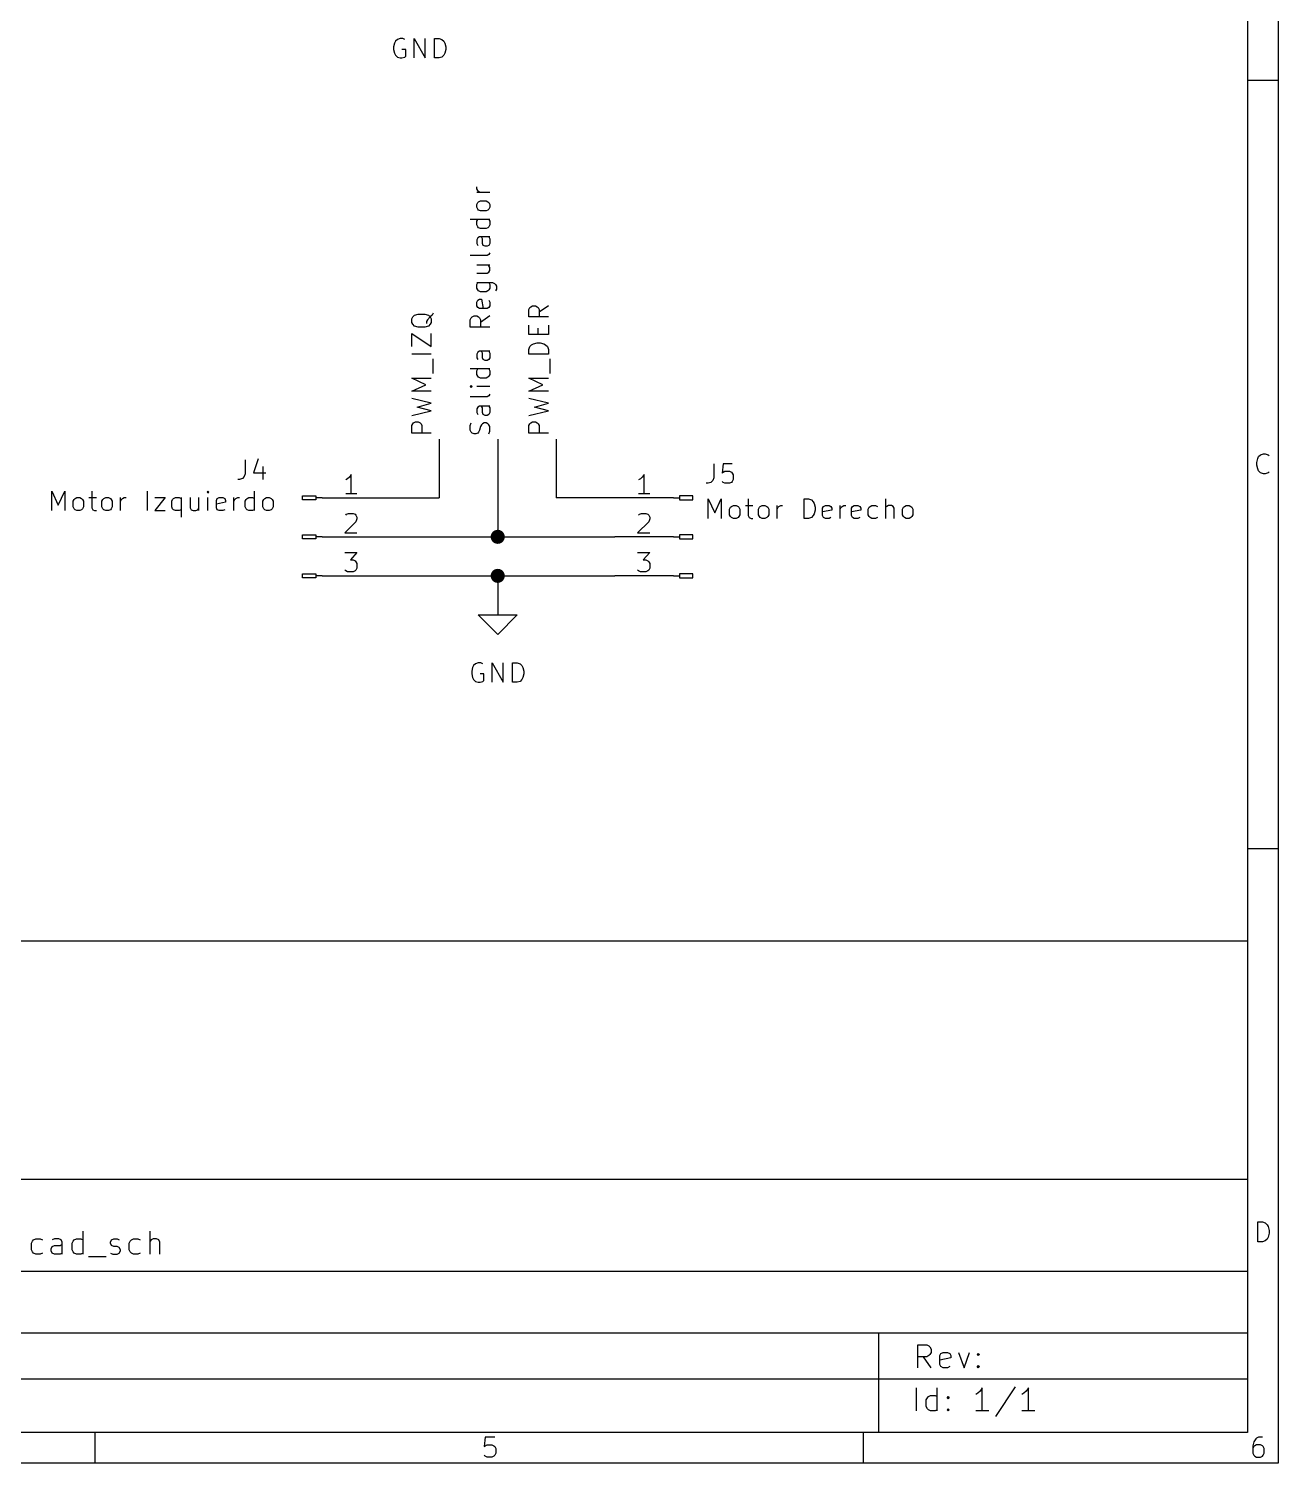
# Model space of a CAD drawing. Extents: x 0.4 to 11.3, y -7.9 to -0.4.
# Drawn here: x 8.099 to 11.299, y -7.874 to -4.198 of the extents above; entities that cross this region are included whole.
import ezdxf

# ---------------------------------------------------------------- set-up
doc = ezdxf.new("R2010")
doc.units = 0
doc.header["$MEASUREMENT"] = 0
for name, color, linetype in [('CYAN2', 4, 'CONTINUOUS'), ('GRAY1', 251, 'CONTINUOUS'), ('GREEN3', 91, 'CONTINUOUS'), ('RED2', 1, 'CONTINUOUS'), ('RED3', 11, 'CONTINUOUS')]:
    doc.layers.add(name, color=color, linetype=linetype)

msp = doc.modelspace()

# ---------------------------------------------------------------- linework, layer by layer
at = {"layer": 'CYAN2', "linetype": 'CONTINUOUS'}
for p, q in [((9.0429, -4.2252), (9.0381, -4.2299)), ((9.05, -4.2228), (9.0429, -4.2252)), ((9.0571, -4.2228), (9.05, -4.2228)), ((9.0619, -4.2252), (9.0571, -4.2228)), ((9.0857, -4.2728), (9.0857, -4.2228)), ((9.0857, -4.2228), (9.1143, -4.2728)), ((9.1143, -4.2728), (9.1143, -4.2228)), ((9.1381, -4.2728), (9.1381, -4.2228)), ((9.1381, -4.2228), (9.15, -4.2228)), ((9.15, -4.2228), (9.1571, -4.2252)), ((9.1571, -4.2252), (9.1619, -4.2299)), ((9.0357, -4.2347), (9.0333, -4.2442)), ((9.0333, -4.2442), (9.0333, -4.2514)), ((9.0333, -4.2514), (9.0357, -4.2609)), ((9.0381, -4.2299), (9.0357, -4.2347)), ((9.0357, -4.2609), (9.0381, -4.2657)), ((9.0643, -4.2514), (9.0548, -4.2514)), ((9.0643, -4.268), (9.0643, -4.2514)), ((9.1619, -4.2299), (9.1643, -4.2347)), ((9.1643, -4.2609), (9.1619, -4.2657)), ((9.1643, -4.2347), (9.1667, -4.2442)), ((9.1667, -4.2514), (9.1643, -4.2609)), ((9.1667, -4.2442), (9.1667, -4.2514)), ((9.0381, -4.2657), (9.0429, -4.2704)), ((9.0429, -4.2704), (9.05, -4.2728)), ((9.05, -4.2728), (9.0548, -4.2728)), ((9.0548, -4.2728), (9.0619, -4.2704)), ((9.0619, -4.2704), (9.0643, -4.268)), ((9.15, -4.2728), (9.1381, -4.2728)), ((9.1571, -4.2704), (9.15, -4.2728)), ((9.1619, -4.2657), (9.1571, -4.2704)), ((8.6533, -5.3028), (8.6533, -5.3385)), ((8.6867, -5.3004), (8.6748, -5.3361)), ((8.6986, -5.3195), (8.6986, -5.3528)), ((9.8533, -5.3128), (9.8533, -5.3485)), ((9.8771, -5.3128), (9.8748, -5.3366)), ((9.9009, -5.3128), (9.8771, -5.3128)), ((8.639, -5.3528), (8.6343, -5.3528)), ((8.6462, -5.3504), (8.639, -5.3528)), ((8.651, -5.3457), (8.6462, -5.3504)), ((8.6533, -5.3385), (8.651, -5.3457)), ((8.6748, -5.3361), (8.7057, -5.3361)), ((9.839, -5.3628), (9.8343, -5.3628)), ((9.8462, -5.3604), (9.839, -5.3628)), ((9.8509, -5.3557), (9.8462, -5.3604)), ((9.8533, -5.3485), (9.8509, -5.3557)), ((9.8748, -5.3366), (9.8771, -5.3342)), ((9.8771, -5.3604), (9.8748, -5.358)), ((9.8771, -5.3342), (9.8819, -5.3319)), ((9.8819, -5.3628), (9.8771, -5.3604)), ((9.8819, -5.3319), (9.8938, -5.3319)), ((9.8938, -5.3628), (9.8819, -5.3628)), ((9.8938, -5.3319), (9.8986, -5.3342)), ((9.8986, -5.3604), (9.8938, -5.3628)), ((9.8986, -5.3342), (9.9009, -5.3366)), ((9.9009, -5.358), (9.8986, -5.3604)), ((9.9009, -5.3366), (9.9033, -5.3414)), ((9.9033, -5.3533), (9.9009, -5.358)), ((9.9033, -5.3414), (9.9033, -5.3533)), ((8.1579, -5.4328), (8.1579, -5.3828)), ((8.1579, -5.3828), (8.1745, -5.4185)), ((8.1745, -5.4185), (8.1912, -5.3828)), ((8.1912, -5.3828), (8.1912, -5.4328)), ((8.2126, -5.409), (8.215, -5.4042)), ((8.215, -5.4042), (8.2174, -5.4019)), ((8.2174, -5.4019), (8.2221, -5.3995)), ((8.2221, -5.3995), (8.2293, -5.3995)), ((8.2293, -5.3995), (8.234, -5.4019)), ((8.234, -5.4019), (8.2364, -5.4042)), ((8.2364, -5.4042), (8.2388, -5.409)), ((8.2531, -5.3995), (8.2721, -5.3995)), ((8.2602, -5.3828), (8.2602, -5.4257)), ((8.2864, -5.409), (8.2888, -5.4042)), ((8.2888, -5.4042), (8.2912, -5.4019)), ((8.2912, -5.4019), (8.296, -5.3995)), ((8.296, -5.3995), (8.3031, -5.3995)), ((8.3031, -5.3995), (8.3079, -5.4019)), ((8.3079, -5.4019), (8.3102, -5.4042)), ((8.3102, -5.4042), (8.3126, -5.409)), ((8.334, -5.4328), (8.334, -5.3995)), ((8.334, -5.409), (8.3364, -5.4042)), ((8.3364, -5.4042), (8.3388, -5.4019)), ((8.3388, -5.4019), (8.3436, -5.3995)), ((8.3436, -5.3995), (8.3483, -5.3995)), ((8.4031, -5.4328), (8.4031, -5.3828)), ((8.4221, -5.3995), (8.4483, -5.3995)), ((8.4483, -5.3995), (8.4221, -5.4328)), ((8.465, -5.409), (8.4674, -5.4042)), ((8.4674, -5.4042), (8.4698, -5.4019)), ((8.4698, -5.4019), (8.4745, -5.3995)), ((8.4745, -5.3995), (8.484, -5.3995)), ((8.484, -5.3995), (8.4888, -5.4019)), ((8.4888, -5.3995), (8.4888, -5.4495)), ((8.5126, -5.3995), (8.5126, -5.4257)), ((8.534, -5.3995), (8.534, -5.4328)), ((8.5579, -5.3828), (8.5555, -5.3852)), ((8.5555, -5.3852), (8.5579, -5.3876)), ((8.5602, -5.3852), (8.5579, -5.3828)), ((8.5579, -5.3828), (8.5579, -5.3876)), ((8.5579, -5.3876), (8.5602, -5.3852)), ((8.5579, -5.4328), (8.5579, -5.3995)), ((8.5793, -5.4066), (8.5817, -5.4019)), ((8.5817, -5.4019), (8.5864, -5.3995)), ((8.5864, -5.3995), (8.5959, -5.3995)), ((8.5959, -5.3995), (8.6007, -5.4019)), ((8.6007, -5.4019), (8.6031, -5.4066)), ((8.6245, -5.4328), (8.6245, -5.3995)), ((8.6245, -5.409), (8.6269, -5.4042)), ((8.6269, -5.4042), (8.6293, -5.4019)), ((8.6293, -5.4019), (8.634, -5.3995)), ((8.634, -5.3995), (8.6388, -5.3995)), ((8.6531, -5.409), (8.6555, -5.4042)), ((8.6555, -5.4042), (8.6579, -5.4019)), ((8.6579, -5.4019), (8.6626, -5.3995)), ((8.6626, -5.3995), (8.6721, -5.3995)), ((8.6721, -5.3995), (8.6769, -5.4019)), ((8.6769, -5.4328), (8.6769, -5.3828)), ((8.6983, -5.409), (8.7007, -5.4042)), ((8.7007, -5.4042), (8.7031, -5.4019)), ((8.7031, -5.4019), (8.7079, -5.3995)), ((8.7079, -5.3995), (8.715, -5.3995)), ((8.715, -5.3995), (8.7198, -5.4019)), ((8.7198, -5.4019), (8.7221, -5.4042)), ((8.7221, -5.4042), (8.7245, -5.409)), ((9.8393, -5.4528), (9.8393, -5.4028)), ((9.8393, -5.4028), (9.856, -5.4385)), ((9.856, -5.4385), (9.8726, -5.4028)), ((9.8726, -5.4028), (9.8726, -5.4528)), ((9.9417, -5.4028), (9.9417, -5.4457)), ((10.0845, -5.4528), (10.0845, -5.4028)), ((10.0845, -5.4028), (10.0964, -5.4028)), ((10.0964, -5.4028), (10.1036, -5.4052)), ((10.294, -5.4528), (10.294, -5.4028)), ((8.2126, -5.4233), (8.2126, -5.409)), ((8.215, -5.428), (8.2126, -5.4233)), ((8.2174, -5.4304), (8.215, -5.428)), ((8.2221, -5.4328), (8.2174, -5.4304)), ((8.2293, -5.4328), (8.2221, -5.4328)), ((8.234, -5.4304), (8.2293, -5.4328)), ((8.2364, -5.428), (8.234, -5.4304)), ((8.2388, -5.4233), (8.2364, -5.428)), ((8.2388, -5.409), (8.2388, -5.4233)), ((8.2602, -5.4257), (8.2626, -5.4304)), ((8.2626, -5.4304), (8.2674, -5.4328)), ((8.2674, -5.4328), (8.2721, -5.4328)), ((8.2864, -5.4233), (8.2864, -5.409)), ((8.2888, -5.428), (8.2864, -5.4233)), ((8.2912, -5.4304), (8.2888, -5.428)), ((8.296, -5.4328), (8.2912, -5.4304)), ((8.3031, -5.4328), (8.296, -5.4328)), ((8.3079, -5.4304), (8.3031, -5.4328)), ((8.3102, -5.428), (8.3079, -5.4304)), ((8.3126, -5.4233), (8.3102, -5.428)), ((8.3126, -5.409), (8.3126, -5.4233)), ((8.4221, -5.4328), (8.4483, -5.4328)), ((8.465, -5.4233), (8.465, -5.409)), ((8.4674, -5.428), (8.465, -5.4233)), ((8.4698, -5.4304), (8.4674, -5.428)), ((8.4745, -5.4328), (8.4698, -5.4304)), ((8.484, -5.4328), (8.4745, -5.4328)), ((8.4888, -5.4304), (8.484, -5.4328)), ((8.5126, -5.4257), (8.515, -5.4304)), ((8.515, -5.4304), (8.5198, -5.4328)), ((8.5198, -5.4328), (8.5269, -5.4328)), ((8.5269, -5.4328), (8.5317, -5.4304)), ((8.5317, -5.4304), (8.534, -5.428)), ((8.5793, -5.4257), (8.5793, -5.4066)), ((8.6031, -5.4114), (8.5793, -5.4161)), ((8.5817, -5.4304), (8.5793, -5.4257)), ((8.5864, -5.4328), (8.5817, -5.4304)), ((8.5959, -5.4328), (8.5864, -5.4328)), ((8.6007, -5.4304), (8.5959, -5.4328)), ((8.6031, -5.4066), (8.6031, -5.4114)), ((8.6531, -5.4233), (8.6531, -5.409)), ((8.6555, -5.428), (8.6531, -5.4233)), ((8.6579, -5.4304), (8.6555, -5.428)), ((8.6626, -5.4328), (8.6579, -5.4304)), ((8.6721, -5.4328), (8.6626, -5.4328)), ((8.6769, -5.4304), (8.6721, -5.4328)), ((8.6983, -5.4233), (8.6983, -5.409)), ((8.7007, -5.428), (8.6983, -5.4233)), ((8.7031, -5.4304), (8.7007, -5.428)), ((8.7079, -5.4328), (8.7031, -5.4304)), ((8.715, -5.4328), (8.7079, -5.4328)), ((8.7198, -5.4304), (8.715, -5.4328)), ((8.7221, -5.428), (8.7198, -5.4304)), ((8.7245, -5.4233), (8.7221, -5.428)), ((8.7245, -5.409), (8.7245, -5.4233)), ((9.894, -5.429), (9.8964, -5.4242)), ((9.894, -5.4433), (9.894, -5.429)), ((9.8964, -5.4242), (9.8988, -5.4219)), ((9.8988, -5.4219), (9.9036, -5.4195)), ((9.9036, -5.4195), (9.9107, -5.4195)), ((9.9107, -5.4195), (9.9155, -5.4219)), ((9.9155, -5.4219), (9.9179, -5.4242)), ((9.9179, -5.4242), (9.9202, -5.429)), ((9.9202, -5.429), (9.9202, -5.4433)), ((9.9345, -5.4195), (9.9536, -5.4195)), ((9.9679, -5.429), (9.9702, -5.4242)), ((9.9679, -5.4433), (9.9679, -5.429)), ((9.9702, -5.4242), (9.9726, -5.4219)), ((9.9726, -5.4219), (9.9774, -5.4195)), ((9.9774, -5.4195), (9.9845, -5.4195)), ((9.9845, -5.4195), (9.9893, -5.4219)), ((9.9893, -5.4219), (9.9917, -5.4242)), ((9.9917, -5.4242), (9.994, -5.429)), ((9.994, -5.429), (9.994, -5.4433)), ((10.0155, -5.4528), (10.0155, -5.4195)), ((10.0155, -5.429), (10.0179, -5.4242)), ((10.0179, -5.4242), (10.0202, -5.4219)), ((10.0202, -5.4219), (10.025, -5.4195)), ((10.025, -5.4195), (10.0298, -5.4195)), ((10.1036, -5.4052), (10.1083, -5.4099)), ((10.1083, -5.4099), (10.1107, -5.4147)), ((10.1107, -5.4409), (10.1083, -5.4457)), ((10.1107, -5.4147), (10.1131, -5.4242)), ((10.1131, -5.4314), (10.1107, -5.4409)), ((10.1131, -5.4242), (10.1131, -5.4314)), ((10.1321, -5.4266), (10.1345, -5.4219)), ((10.1321, -5.4457), (10.1321, -5.4266)), ((10.1559, -5.4314), (10.1321, -5.4361)), ((10.1345, -5.4219), (10.1393, -5.4195)), ((10.1393, -5.4195), (10.1488, -5.4195)), ((10.1488, -5.4195), (10.1536, -5.4219)), ((10.1536, -5.4219), (10.1559, -5.4266)), ((10.1559, -5.4266), (10.1559, -5.4314)), ((10.1774, -5.4528), (10.1774, -5.4195)), ((10.1774, -5.429), (10.1798, -5.4242)), ((10.1798, -5.4242), (10.1821, -5.4219)), ((10.1821, -5.4219), (10.1869, -5.4195)), ((10.1869, -5.4195), (10.1917, -5.4195)), ((10.2059, -5.4266), (10.2083, -5.4219)), ((10.2059, -5.4457), (10.2059, -5.4266)), ((10.2298, -5.4314), (10.2059, -5.4361)), ((10.2083, -5.4219), (10.2131, -5.4195)), ((10.2131, -5.4195), (10.2226, -5.4195)), ((10.2226, -5.4195), (10.2274, -5.4219)), ((10.2274, -5.4219), (10.2298, -5.4266)), ((10.2298, -5.4266), (10.2298, -5.4314)), ((10.2488, -5.429), (10.2512, -5.4242)), ((10.2488, -5.4433), (10.2488, -5.429)), ((10.2512, -5.4242), (10.2536, -5.4219)), ((10.2536, -5.4219), (10.2583, -5.4195)), ((10.2583, -5.4195), (10.2679, -5.4195)), ((10.2679, -5.4195), (10.2726, -5.4219)), ((10.2964, -5.4219), (10.294, -5.4242)), ((10.3012, -5.4195), (10.2964, -5.4219)), ((10.3083, -5.4195), (10.3012, -5.4195)), ((10.3131, -5.4219), (10.3083, -5.4195)), ((10.3155, -5.4266), (10.3131, -5.4219)), ((10.3155, -5.4528), (10.3155, -5.4266)), ((10.3369, -5.429), (10.3393, -5.4242)), ((10.3369, -5.4433), (10.3369, -5.429)), ((10.3393, -5.4242), (10.3417, -5.4219)), ((10.3417, -5.4219), (10.3464, -5.4195)), ((10.3464, -5.4195), (10.3536, -5.4195)), ((10.3536, -5.4195), (10.3583, -5.4219)), ((10.3583, -5.4219), (10.3607, -5.4242)), ((10.3607, -5.4242), (10.3631, -5.429)), ((10.3631, -5.429), (10.3631, -5.4433)), ((9.8964, -5.448), (9.894, -5.4433)), ((9.8988, -5.4504), (9.8964, -5.448)), ((9.9036, -5.4528), (9.8988, -5.4504)), ((9.9107, -5.4528), (9.9036, -5.4528)), ((9.9155, -5.4504), (9.9107, -5.4528)), ((9.9179, -5.448), (9.9155, -5.4504)), ((9.9202, -5.4433), (9.9179, -5.448)), ((9.9417, -5.4457), (9.944, -5.4504)), ((9.944, -5.4504), (9.9488, -5.4528)), ((9.9488, -5.4528), (9.9536, -5.4528)), ((9.9702, -5.448), (9.9679, -5.4433)), ((9.9726, -5.4504), (9.9702, -5.448)), ((9.9774, -5.4528), (9.9726, -5.4504)), ((9.9845, -5.4528), (9.9774, -5.4528)), ((9.9893, -5.4504), (9.9845, -5.4528)), ((9.9917, -5.448), (9.9893, -5.4504)), ((9.994, -5.4433), (9.9917, -5.448)), ((10.0964, -5.4528), (10.0845, -5.4528)), ((10.1036, -5.4504), (10.0964, -5.4528)), ((10.1083, -5.4457), (10.1036, -5.4504)), ((10.1345, -5.4504), (10.1321, -5.4457)), ((10.1393, -5.4528), (10.1345, -5.4504)), ((10.1488, -5.4528), (10.1393, -5.4528)), ((10.1536, -5.4504), (10.1488, -5.4528)), ((10.2083, -5.4504), (10.2059, -5.4457)), ((10.2131, -5.4528), (10.2083, -5.4504)), ((10.2226, -5.4528), (10.2131, -5.4528)), ((10.2274, -5.4504), (10.2226, -5.4528)), ((10.2512, -5.448), (10.2488, -5.4433)), ((10.2536, -5.4504), (10.2512, -5.448)), ((10.2583, -5.4528), (10.2536, -5.4504)), ((10.2679, -5.4528), (10.2583, -5.4528)), ((10.2726, -5.4504), (10.2679, -5.4528)), ((10.3393, -5.448), (10.3369, -5.4433)), ((10.3417, -5.4504), (10.3393, -5.448)), ((10.3464, -5.4528), (10.3417, -5.4504)), ((10.3536, -5.4528), (10.3464, -5.4528)), ((10.3583, -5.4504), (10.3536, -5.4528)), ((10.3607, -5.448), (10.3583, -5.4504)), ((10.3631, -5.4433), (10.3607, -5.448)), ((9.2357, -5.8347), (9.2333, -5.8442)), ((9.2333, -5.8442), (9.2333, -5.8514)), ((9.2381, -5.8299), (9.2357, -5.8347)), ((9.2429, -5.8252), (9.2381, -5.8299)), ((9.25, -5.8228), (9.2429, -5.8252)), ((9.2571, -5.8228), (9.25, -5.8228)), ((9.2619, -5.8252), (9.2571, -5.8228)), ((9.2857, -5.8728), (9.2857, -5.8228)), ((9.2857, -5.8228), (9.3143, -5.8728)), ((9.3143, -5.8728), (9.3143, -5.8228)), ((9.3381, -5.8728), (9.3381, -5.8228)), ((9.3381, -5.8228), (9.35, -5.8228)), ((9.35, -5.8228), (9.3571, -5.8252)), ((9.3571, -5.8252), (9.3619, -5.8299)), ((9.3619, -5.8299), (9.3643, -5.8347)), ((9.3643, -5.8347), (9.3667, -5.8442)), ((9.3667, -5.8442), (9.3667, -5.8514)), ((9.2333, -5.8514), (9.2357, -5.8609)), ((9.2357, -5.8609), (9.2381, -5.8657)), ((9.2381, -5.8657), (9.2429, -5.8704)), ((9.2429, -5.8704), (9.25, -5.8728)), ((9.25, -5.8728), (9.2548, -5.8728)), ((9.2643, -5.8514), (9.2548, -5.8514)), ((9.2548, -5.8728), (9.2619, -5.8704)), ((9.2619, -5.8704), (9.2643, -5.868)), ((9.2643, -5.868), (9.2643, -5.8514)), ((9.35, -5.8728), (9.3381, -5.8728)), ((9.3571, -5.8704), (9.35, -5.8728)), ((9.3619, -5.8657), (9.3571, -5.8704)), ((9.3643, -5.8609), (9.3619, -5.8657)), ((9.3667, -5.8514), (9.3643, -5.8609))]:
    msp.add_line(p, q, dxfattribs=at)
at = {"layer": 'GRAY1', "linetype": 'CONTINUOUS'}
for p, q in [((9.2465, -4.6078), (9.2465, -4.603)), ((9.2488, -4.6126), (9.2465, -4.6078)), ((9.2798, -4.6173), (9.2465, -4.6173)), ((9.2512, -4.615), (9.2488, -4.6126)), ((9.256, -4.6173), (9.2512, -4.615)), ((9.2465, -4.6483), (9.2488, -4.6435)), ((9.2465, -4.6554), (9.2465, -4.6483)), ((9.2488, -4.6602), (9.2465, -4.6554)), ((9.2488, -4.6435), (9.2512, -4.6411)), ((9.2512, -4.6626), (9.2488, -4.6602)), ((9.2512, -4.6411), (9.256, -4.6388)), ((9.256, -4.6649), (9.2512, -4.6626)), ((9.256, -4.6388), (9.2703, -4.6388)), ((9.2703, -4.6649), (9.256, -4.6649)), ((9.2703, -4.6388), (9.275, -4.6411)), ((9.275, -4.6626), (9.2703, -4.6649)), ((9.275, -4.6411), (9.2774, -4.6435)), ((9.2774, -4.6602), (9.275, -4.6626)), ((9.2774, -4.6435), (9.2798, -4.6483)), ((9.2798, -4.6554), (9.2774, -4.6602)), ((9.2798, -4.6483), (9.2798, -4.6554)), ((9.2798, -4.6864), (9.2298, -4.6864)), ((9.2465, -4.6911), (9.2488, -4.6864)), ((9.2465, -4.7007), (9.2465, -4.6911)), ((9.2488, -4.7054), (9.2465, -4.7007)), ((9.2512, -4.7078), (9.2488, -4.7054)), ((9.2774, -4.7054), (9.275, -4.7078)), ((9.2774, -4.6864), (9.2798, -4.6911)), ((9.2798, -4.7007), (9.2774, -4.7054)), ((9.2798, -4.6911), (9.2798, -4.7007)), ((9.2488, -4.734), (9.2465, -4.7388)), ((9.2465, -4.7388), (9.2465, -4.7483)), ((9.2536, -4.7316), (9.2488, -4.734)), ((9.256, -4.7102), (9.2512, -4.7078)), ((9.2798, -4.7316), (9.2536, -4.7316)), ((9.2703, -4.7102), (9.256, -4.7102)), ((9.2608, -4.7364), (9.2584, -4.7316)), ((9.2608, -4.7483), (9.2608, -4.7364)), ((9.275, -4.7078), (9.2703, -4.7102)), ((9.2774, -4.7316), (9.2798, -4.7364)), ((9.2798, -4.7364), (9.2798, -4.7483)), ((9.2727, -4.7792), (9.2298, -4.7792)), ((9.2465, -4.7483), (9.2488, -4.753)), ((9.2631, -4.753), (9.2608, -4.7483)), ((9.2679, -4.7554), (9.2631, -4.753)), ((9.2727, -4.7554), (9.2679, -4.7554)), ((9.2774, -4.753), (9.2727, -4.7554)), ((9.2774, -4.7769), (9.2727, -4.7792)), ((9.2798, -4.7483), (9.2774, -4.753)), ((9.2798, -4.7721), (9.2774, -4.7769)), ((9.2465, -4.803), (9.2798, -4.803)), ((9.2774, -4.8054), (9.275, -4.803)), ((9.2798, -4.8102), (9.2774, -4.8054)), ((9.2798, -4.8173), (9.2798, -4.8102)), ((9.2465, -4.8245), (9.2727, -4.8245)), ((9.2465, -4.8483), (9.2869, -4.8483)), ((9.2465, -4.853), (9.2488, -4.8483)), ((9.2727, -4.8245), (9.2774, -4.8221)), ((9.2774, -4.8221), (9.2798, -4.8173)), ((9.2774, -4.8483), (9.2798, -4.853)), ((9.2869, -4.8483), (9.2917, -4.8507)), ((9.2917, -4.8507), (9.2941, -4.853)), ((9.2465, -4.8626), (9.2465, -4.853)), ((9.2488, -4.8673), (9.2465, -4.8626)), ((9.2512, -4.8697), (9.2488, -4.8673)), ((9.256, -4.8721), (9.2512, -4.8697)), ((9.2703, -4.8721), (9.256, -4.8721)), ((9.275, -4.8697), (9.2703, -4.8721)), ((9.2774, -4.8673), (9.275, -4.8697)), ((9.2798, -4.8626), (9.2774, -4.8673)), ((9.2798, -4.853), (9.2798, -4.8626)), ((9.2941, -4.853), (9.2965, -4.8578)), ((9.2965, -4.8649), (9.2941, -4.8697)), ((9.2965, -4.8578), (9.2965, -4.8649)), ((9.2465, -4.8983), (9.2488, -4.8935)), ((9.2465, -4.9078), (9.2465, -4.8983)), ((9.2488, -4.9126), (9.2465, -4.9078)), ((9.2488, -4.8935), (9.2536, -4.8911)), ((9.2536, -4.9149), (9.2488, -4.9126)), ((9.2536, -4.8911), (9.2584, -4.8911)), ((9.2727, -4.9149), (9.2536, -4.9149)), ((9.2584, -4.8911), (9.2631, -4.9149)), ((9.2774, -4.9126), (9.2727, -4.9149)), ((9.2774, -4.8935), (9.2798, -4.8983)), ((9.2798, -4.9078), (9.2774, -4.9126)), ((9.2798, -4.8983), (9.2798, -4.9078)), ((9.3798, -4.9173), (9.3822, -4.9126)), ((9.3798, -4.9364), (9.3798, -4.9173)), ((9.3822, -4.9126), (9.3846, -4.9102)), ((9.3846, -4.9102), (9.3893, -4.9078)), ((9.3893, -4.9078), (9.3965, -4.9078)), ((9.3965, -4.9078), (9.4012, -4.9102)), ((9.4012, -4.9102), (9.4036, -4.9126)), ((9.4036, -4.9126), (9.406, -4.9173)), ((9.4298, -4.9078), (9.406, -4.9245)), ((9.406, -4.9173), (9.406, -4.9364)), ((9.0798, -4.9411), (9.0822, -4.9364)), ((9.0798, -4.9507), (9.0798, -4.9411)), ((9.0822, -4.9554), (9.0798, -4.9507)), ((9.0822, -4.9364), (9.0869, -4.9316)), ((9.0869, -4.9602), (9.0822, -4.9554)), ((9.0869, -4.9316), (9.0965, -4.9292)), ((9.0965, -4.9626), (9.0869, -4.9602)), ((9.0965, -4.9292), (9.1131, -4.9292)), ((9.1131, -4.9626), (9.0965, -4.9626)), ((9.1131, -4.9292), (9.1227, -4.9316)), ((9.1227, -4.9602), (9.1131, -4.9626)), ((9.1203, -4.9435), (9.1179, -4.9483)), ((9.1179, -4.9483), (9.1179, -4.953)), ((9.1274, -4.9364), (9.1203, -4.9435)), ((9.1227, -4.9316), (9.1274, -4.9364)), ((9.1274, -4.9554), (9.1227, -4.9602)), ((9.1322, -4.9316), (9.1274, -4.9364)), ((9.1274, -4.9364), (9.1298, -4.9411)), ((9.1298, -4.9507), (9.1274, -4.9554)), ((9.1298, -4.9411), (9.1298, -4.9507)), ((9.1346, -4.9268), (9.1322, -4.9316)), ((9.2298, -4.9435), (9.2322, -4.9388)), ((9.2298, -4.9626), (9.2298, -4.9435)), ((9.2798, -4.9626), (9.2298, -4.9626)), ((9.2322, -4.9388), (9.2346, -4.9364)), ((9.2346, -4.9364), (9.2393, -4.934)), ((9.2393, -4.934), (9.2465, -4.934)), ((9.2465, -4.934), (9.2512, -4.9364)), ((9.2512, -4.9364), (9.2536, -4.9388)), ((9.2536, -4.9388), (9.256, -4.9435)), ((9.2798, -4.934), (9.256, -4.9507)), ((9.256, -4.9435), (9.256, -4.9626)), ((9.4298, -4.9364), (9.3798, -4.9364)), ((9.3798, -4.9816), (9.3798, -4.9578)), ((9.4298, -4.9578), (9.4298, -4.9816)), ((9.0798, -5.0126), (9.0798, -4.9792)), ((9.0798, -4.9792), (9.1298, -5.0126)), ((9.1298, -5.0126), (9.1298, -4.9792)), ((9.4298, -4.9816), (9.3798, -4.9816)), ((9.4036, -4.9816), (9.4036, -4.9649)), ((9.1298, -5.0316), (9.0798, -5.0316)), ((9.2488, -5.0268), (9.2465, -5.0316)), ((9.2465, -5.0316), (9.2465, -5.0411)), ((9.2536, -5.0245), (9.2488, -5.0268)), ((9.2798, -5.0245), (9.2536, -5.0245)), ((9.2608, -5.0292), (9.2584, -5.0245)), ((9.2608, -5.0411), (9.2608, -5.0292)), ((9.2774, -5.0245), (9.2798, -5.0292)), ((9.2798, -5.0292), (9.2798, -5.0411)), ((9.3798, -5.0197), (9.3822, -5.0126)), ((9.3798, -5.0316), (9.3798, -5.0197)), ((9.4298, -5.0316), (9.3798, -5.0316)), ((9.3822, -5.0126), (9.3869, -5.0078)), ((9.3869, -5.0078), (9.3917, -5.0054)), ((9.3917, -5.0054), (9.4012, -5.003)), ((9.4012, -5.003), (9.4084, -5.003)), ((9.4084, -5.003), (9.4179, -5.0054)), ((9.4179, -5.0054), (9.4227, -5.0078)), ((9.4227, -5.0078), (9.4274, -5.0126)), ((9.4274, -5.0126), (9.4298, -5.0197)), ((9.4298, -5.0197), (9.4298, -5.0316)), ((9.1346, -5.0816), (9.1346, -5.0435)), ((9.2798, -5.0697), (9.2298, -5.0697)), ((9.2465, -5.0411), (9.2488, -5.0459)), ((9.2465, -5.0745), (9.2488, -5.0697)), ((9.2631, -5.0459), (9.2608, -5.0411)), ((9.2679, -5.0483), (9.2631, -5.0459)), ((9.2727, -5.0483), (9.2679, -5.0483)), ((9.2774, -5.0459), (9.2727, -5.0483)), ((9.2798, -5.0411), (9.2774, -5.0459)), ((9.2774, -5.0697), (9.2798, -5.0745)), ((9.4346, -5.0816), (9.4346, -5.0435)), ((9.1155, -5.1102), (9.0798, -5.0935)), ((9.0798, -5.0935), (9.1298, -5.0935)), ((9.0798, -5.1268), (9.1155, -5.1102)), ((9.2465, -5.084), (9.2465, -5.0745)), ((9.2488, -5.0887), (9.2465, -5.084)), ((9.2512, -5.0911), (9.2488, -5.0887)), ((9.256, -5.0935), (9.2512, -5.0911)), ((9.2703, -5.0935), (9.256, -5.0935)), ((9.275, -5.0911), (9.2703, -5.0935)), ((9.2774, -5.0887), (9.275, -5.0911)), ((9.2798, -5.084), (9.2774, -5.0887)), ((9.2798, -5.0745), (9.2798, -5.084)), ((9.4155, -5.1102), (9.3798, -5.0935)), ((9.3798, -5.0935), (9.4298, -5.0935)), ((9.3798, -5.1268), (9.4155, -5.1102)), ((9.1298, -5.1268), (9.0798, -5.1268)), ((9.1298, -5.1578), (9.0798, -5.1459)), ((9.2322, -5.1126), (9.2298, -5.1149)), ((9.2298, -5.1149), (9.2322, -5.1173)), ((9.2298, -5.1149), (9.2346, -5.1149)), ((9.2727, -5.1411), (9.2298, -5.1411)), ((9.2346, -5.1149), (9.2322, -5.1126)), ((9.2322, -5.1173), (9.2346, -5.1149)), ((9.2798, -5.1149), (9.2465, -5.1149)), ((9.2774, -5.1387), (9.2727, -5.1411)), ((9.2798, -5.134), (9.2774, -5.1387)), ((9.4298, -5.1268), (9.3798, -5.1268)), ((9.4298, -5.1578), (9.3798, -5.1459)), ((9.0798, -5.1887), (9.1298, -5.1768)), ((9.0941, -5.1673), (9.1298, -5.1578)), ((9.1298, -5.1768), (9.0941, -5.1673)), ((9.2488, -5.1673), (9.2465, -5.1721)), ((9.2465, -5.1721), (9.2465, -5.1816)), ((9.2465, -5.1816), (9.2488, -5.1864)), ((9.2536, -5.1649), (9.2488, -5.1673)), ((9.2798, -5.1649), (9.2536, -5.1649)), ((9.2608, -5.1697), (9.2584, -5.1649)), ((9.2608, -5.1816), (9.2608, -5.1697)), ((9.2631, -5.1864), (9.2608, -5.1816)), ((9.2774, -5.1649), (9.2798, -5.1697)), ((9.2798, -5.1816), (9.2774, -5.1864)), ((9.2798, -5.1697), (9.2798, -5.1816)), ((9.3798, -5.1887), (9.4298, -5.1768)), ((9.3941, -5.1673), (9.4298, -5.1578)), ((9.4298, -5.1768), (9.3941, -5.1673)), ((9.0798, -5.2149), (9.0822, -5.2102)), ((9.0798, -5.234), (9.0798, -5.2149)), ((9.0822, -5.2102), (9.0846, -5.2078)), ((9.0846, -5.2078), (9.0893, -5.2054)), ((9.0893, -5.2054), (9.0965, -5.2054)), ((9.0965, -5.2054), (9.1012, -5.2078)), ((9.1012, -5.2078), (9.1036, -5.2102)), ((9.1036, -5.2102), (9.106, -5.2149)), ((9.106, -5.2149), (9.106, -5.234)), ((9.2298, -5.2149), (9.2322, -5.2078)), ((9.2298, -5.2268), (9.2298, -5.2149)), ((9.256, -5.2173), (9.2536, -5.2268)), ((9.2584, -5.2126), (9.256, -5.2173)), ((9.2608, -5.2102), (9.2584, -5.2126)), ((9.2655, -5.2078), (9.2608, -5.2102)), ((9.2679, -5.1887), (9.2631, -5.1864)), ((9.2703, -5.2078), (9.2655, -5.2078)), ((9.2727, -5.1887), (9.2679, -5.1887)), ((9.275, -5.2102), (9.2703, -5.2078)), ((9.2774, -5.1864), (9.2727, -5.1887)), ((9.2774, -5.2126), (9.275, -5.2102)), ((9.2798, -5.2173), (9.2774, -5.2126)), ((9.2798, -5.2292), (9.2798, -5.2173)), ((9.3798, -5.2149), (9.3822, -5.2102)), ((9.3798, -5.234), (9.3798, -5.2149)), ((9.3822, -5.2102), (9.3846, -5.2078)), ((9.3846, -5.2078), (9.3893, -5.2054)), ((9.3893, -5.2054), (9.3965, -5.2054)), ((9.3965, -5.2054), (9.4012, -5.2078)), ((9.4012, -5.2078), (9.4036, -5.2102)), ((9.4036, -5.2102), (9.406, -5.2149)), ((9.406, -5.2149), (9.406, -5.234)), ((9.1298, -5.234), (9.0798, -5.234)), ((9.2322, -5.2316), (9.2298, -5.2268)), ((9.2346, -5.234), (9.2322, -5.2316)), ((9.2393, -5.2364), (9.2346, -5.234)), ((9.2441, -5.2364), (9.2393, -5.2364)), ((9.2488, -5.234), (9.2441, -5.2364)), ((9.2512, -5.2316), (9.2488, -5.234)), ((9.2536, -5.2268), (9.2512, -5.2316)), ((9.2774, -5.2364), (9.2798, -5.2292)), ((9.4298, -5.234), (9.3798, -5.234))]:
    msp.add_line(p, q, dxfattribs=at)
at = {"layer": 'GREEN3', "linetype": 'CONTINUOUS'}
for p, q in [((9.15, -5.25), (9.15, -5.4)), ((9.3, -5.25), (9.3, -5.5)), ((9.45, -5.25), (9.45, -5.4)), ((9, -5.4), (9.15, -5.4)), ((9.6, -5.4), (9.45, -5.4)), ((9, -5.5), (9.3, -5.5)), ((9.3, -5.5), (9.6, -5.5)), ((9, -5.6), (9.3, -5.6)), ((9.3, -5.6), (9.3, -5.65)), ((9.3, -5.6), (9.6, -5.6))]:
    msp.add_line(p, q, dxfattribs=at)
at = {"layer": 'GREEN3', "const_width": 0.018}
for points in [[(9.291, -5.5, 1), (9.309, -5.5, 1)], [(9.291, -5.6, 1), (9.309, -5.6, 1)]]:
    msp.add_lwpolyline(points, format="xyb", close=True, dxfattribs=at)
at = {"layer": 'RED2', "linetype": 'CONTINUOUS'}
for p, q in [((11.2993, -0.3937), (11.2993, -7.8743)), ((11.2206, -0.4724), (11.2206, -7.7956)), ((11.2993, -4.3307), (11.2206, -4.3307)), ((11.249, -5.2945), (11.2538, -5.2896)), ((11.2538, -5.2896), (11.2611, -5.2872)), ((11.2611, -5.2872), (11.266, -5.2872)), ((11.266, -5.2872), (11.2733, -5.2896)), ((11.2733, -5.2896), (11.2758, -5.292)), ((11.2441, -5.3091), (11.2465, -5.2993)), ((11.2441, -5.3164), (11.2441, -5.3091)), ((11.2465, -5.3261), (11.2441, -5.3164)), ((11.2465, -5.2993), (11.249, -5.2945)), ((11.249, -5.331), (11.2465, -5.3261)), ((11.2538, -5.3359), (11.249, -5.331)), ((11.2611, -5.3383), (11.2538, -5.3359)), ((11.266, -5.3383), (11.2611, -5.3383)), ((11.2733, -5.3359), (11.266, -5.3383)), ((11.2758, -5.3335), (11.2733, -5.3359)), ((8.8, -5.405), (8.8, -5.395)), ((8.8, -5.395), (8.834, -5.395)), ((8.834, -5.395), (8.834, -5.405)), ((8.85, -5.4), (8.834, -5.4)), ((8.85, -5.4), (9, -5.4)), ((9.75, -5.4), (9.6, -5.4)), ((9.75, -5.4), (9.766, -5.4)), ((9.766, -5.395), (9.766, -5.405)), ((9.8, -5.395), (9.766, -5.395)), ((9.8, -5.405), (9.8, -5.395)), ((8.834, -5.405), (8.8, -5.405)), ((9.766, -5.405), (9.8, -5.405)), ((8.8, -5.505), (8.8, -5.495)), ((8.8, -5.495), (8.834, -5.495)), ((8.834, -5.505), (8.8, -5.505)), ((8.834, -5.495), (8.834, -5.505)), ((8.85, -5.5), (8.834, -5.5)), ((8.85, -5.5), (9, -5.5)), ((9.75, -5.5), (9.6, -5.5)), ((9.75, -5.5), (9.766, -5.5)), ((9.766, -5.495), (9.766, -5.505)), ((9.8, -5.495), (9.766, -5.495)), ((9.766, -5.505), (9.8, -5.505)), ((9.8, -5.505), (9.8, -5.495)), ((8.8, -5.605), (8.8, -5.595)), ((8.8, -5.595), (8.834, -5.595)), ((8.834, -5.605), (8.8, -5.605)), ((8.834, -5.595), (8.834, -5.605)), ((8.85, -5.6), (8.834, -5.6)), ((8.85, -5.6), (9, -5.6)), ((9.75, -5.6), (9.6, -5.6)), ((9.75, -5.6), (9.766, -5.6)), ((9.766, -5.595), (9.766, -5.605)), ((9.8, -5.595), (9.766, -5.595)), ((9.766, -5.605), (9.8, -5.605)), ((9.8, -5.605), (9.8, -5.595)), ((9.3, -5.65), (9.3, -5.7)), ((9.3, -5.75), (9.25, -5.7)), ((9.25, -5.7), (9.3, -5.7)), ((9.3, -5.7), (9.35, -5.7)), ((9.35, -5.7), (9.3, -5.75)), ((11.2993, -6.2992), (11.2206, -6.2992)), ((6.9686, -6.5357), (11.2206, -6.5357)), ((11.2206, -6.5357), (11.2206, -7.7956)), ((6.9686, -7.146), (11.2206, -7.146)), ((8.2379, -7.3383), (8.2379, -7.2793)), ((8.4095, -7.3383), (8.4095, -7.2793)), ((11.2465, -7.3068), (11.2465, -7.2557)), ((11.2465, -7.2557), (11.2587, -7.2557)), ((11.2587, -7.2557), (11.266, -7.2581)), ((11.266, -7.2581), (11.2709, -7.263)), ((11.2709, -7.263), (11.2733, -7.2678)), ((11.2733, -7.2678), (11.2758, -7.2776)), ((11.2758, -7.2776), (11.2758, -7.2849)), ((8.1058, -7.3102), (8.1086, -7.3046)), ((8.1058, -7.3271), (8.1058, -7.3102)), ((8.1086, -7.3046), (8.1114, -7.3018)), ((8.1114, -7.3018), (8.117, -7.2989)), ((8.117, -7.2989), (8.1283, -7.2989)), ((8.1283, -7.2989), (8.1339, -7.3018)), ((8.1648, -7.2989), (8.1592, -7.3018)), ((8.1592, -7.3186), (8.1648, -7.3158)), ((8.1761, -7.2989), (8.1648, -7.2989)), ((8.1648, -7.3158), (8.1789, -7.3158)), ((8.1817, -7.3018), (8.1761, -7.2989)), ((8.1789, -7.3158), (8.1845, -7.313)), ((8.1845, -7.3074), (8.1817, -7.3018)), ((8.1845, -7.3383), (8.1845, -7.3074)), ((8.2098, -7.3102), (8.2126, -7.3046)), ((8.2098, -7.3271), (8.2098, -7.3102)), ((8.2126, -7.3046), (8.2154, -7.3018)), ((8.2154, -7.3018), (8.2211, -7.2989)), ((8.2211, -7.2989), (8.2323, -7.2989)), ((8.2323, -7.2989), (8.2379, -7.3018)), ((8.3082, -7.3074), (8.311, -7.3018)), ((8.3082, -7.3102), (8.3082, -7.3074)), ((8.311, -7.3158), (8.3082, -7.3102)), ((8.311, -7.3018), (8.3167, -7.2989)), ((8.3167, -7.3186), (8.311, -7.3158)), ((8.3167, -7.2989), (8.3251, -7.2989)), ((8.3251, -7.2989), (8.3307, -7.3018)), ((8.356, -7.3102), (8.3589, -7.3046)), ((8.356, -7.3271), (8.356, -7.3102)), ((8.3589, -7.3046), (8.3617, -7.3018)), ((8.3617, -7.3018), (8.3673, -7.2989)), ((8.3673, -7.2989), (8.3785, -7.2989)), ((8.3785, -7.2989), (8.3842, -7.3018)), ((8.4123, -7.3018), (8.4095, -7.3046)), ((8.4179, -7.2989), (8.4123, -7.3018)), ((8.4263, -7.2989), (8.4179, -7.2989)), ((8.432, -7.3018), (8.4263, -7.2989)), ((8.4348, -7.3074), (8.432, -7.3018)), ((8.4348, -7.3383), (8.4348, -7.3074)), ((11.2587, -7.3068), (11.2465, -7.3068)), ((11.266, -7.3044), (11.2587, -7.3068)), ((11.2709, -7.2995), (11.266, -7.3044)), ((11.2733, -7.2946), (11.2709, -7.2995)), ((11.2758, -7.2849), (11.2733, -7.2946)), ((8.1086, -7.3327), (8.1058, -7.3271)), ((8.1114, -7.3355), (8.1086, -7.3327)), ((8.117, -7.3383), (8.1114, -7.3355)), ((8.1283, -7.3383), (8.117, -7.3383)), ((8.1339, -7.3355), (8.1283, -7.3383)), ((8.1564, -7.3243), (8.1592, -7.3186)), ((8.1564, -7.3299), (8.1564, -7.3243)), ((8.1592, -7.3355), (8.1564, -7.3299)), ((8.1648, -7.3383), (8.1592, -7.3355)), ((8.1789, -7.3383), (8.1648, -7.3383)), ((8.1845, -7.3355), (8.1789, -7.3383)), ((8.2126, -7.3327), (8.2098, -7.3271)), ((8.2154, -7.3355), (8.2126, -7.3327)), ((8.2211, -7.3383), (8.2154, -7.3355)), ((8.2323, -7.3383), (8.2211, -7.3383)), ((8.2379, -7.3355), (8.2323, -7.3383)), ((8.252, -7.3439), (8.297, -7.3439)), ((8.3082, -7.3355), (8.3139, -7.3383)), ((8.3139, -7.3383), (8.3251, -7.3383)), ((8.3251, -7.3186), (8.3167, -7.3186)), ((8.3307, -7.3214), (8.3251, -7.3186)), ((8.3251, -7.3383), (8.3307, -7.3355)), ((8.3335, -7.3271), (8.3307, -7.3214)), ((8.3307, -7.3355), (8.3335, -7.3299)), ((8.3335, -7.3299), (8.3335, -7.3271)), ((8.3589, -7.3327), (8.356, -7.3271)), ((8.3617, -7.3355), (8.3589, -7.3327)), ((8.3673, -7.3383), (8.3617, -7.3355)), ((8.3785, -7.3383), (8.3673, -7.3383)), ((8.3842, -7.3355), (8.3785, -7.3383)), ((6.9686, -7.3822), (11.2206, -7.3822)), ((6.9686, -7.5397), (11.2206, -7.5397)), ((10.2757, -7.5397), (10.2757, -7.7956)), ((10.3762, -7.6294), (10.3762, -7.5703)), ((10.3762, -7.5703), (10.3987, -7.5703)), ((10.3987, -7.5703), (10.4044, -7.5731)), ((10.4044, -7.5731), (10.4072, -7.5759)), ((10.3987, -7.6012), (10.3762, -7.6012)), ((10.41, -7.6294), (10.3903, -7.6012)), ((10.4044, -7.5984), (10.3987, -7.6012)), ((10.4072, -7.5956), (10.4044, -7.5984)), ((10.4072, -7.5759), (10.41, -7.5815)), ((10.41, -7.59), (10.4072, -7.5956)), ((10.41, -7.5815), (10.41, -7.59)), ((10.4325, -7.5984), (10.4353, -7.5928)), ((10.4325, -7.6209), (10.4325, -7.5984)), ((10.4606, -7.604), (10.4325, -7.6097)), ((10.4353, -7.5928), (10.4409, -7.59)), ((10.4409, -7.59), (10.4522, -7.59)), ((10.4522, -7.59), (10.4578, -7.5928)), ((10.4578, -7.5928), (10.4606, -7.5984)), ((10.4606, -7.5984), (10.4606, -7.604)), ((10.4803, -7.59), (10.4944, -7.6294)), ((10.4944, -7.6294), (10.5084, -7.59)), ((10.5281, -7.5956), (10.5309, -7.5928)), ((10.5309, -7.5984), (10.5281, -7.5956)), ((10.5309, -7.5928), (10.5337, -7.5956)), ((10.5309, -7.5928), (10.5309, -7.5984)), ((10.5337, -7.5956), (10.5309, -7.5984)), ((10.4353, -7.6265), (10.4325, -7.6209)), ((10.4409, -7.6294), (10.4353, -7.6265)), ((10.4522, -7.6294), (10.4409, -7.6294)), ((10.4578, -7.6265), (10.4522, -7.6294)), ((10.5281, -7.6265), (10.5309, -7.6237)), ((10.5309, -7.6294), (10.5281, -7.6265)), ((10.5309, -7.6237), (10.5337, -7.6265)), ((10.5309, -7.6237), (10.5309, -7.6294)), ((10.5337, -7.6265), (10.5309, -7.6294)), ((6.9686, -7.6578), (11.2206, -7.6578)), ((10.3724, -7.7399), (10.3724, -7.6808)), ((10.4258, -7.7399), (10.4258, -7.6808)), ((10.5411, -7.6808), (10.5355, -7.6893)), ((10.5411, -7.7399), (10.5411, -7.6808)), ((10.6255, -7.678), (10.5748, -7.754)), ((10.6592, -7.6808), (10.6536, -7.6893)), ((10.6592, -7.7399), (10.6592, -7.6808)), ((10.3977, -7.7118), (10.4005, -7.7061)), ((10.3977, -7.7286), (10.3977, -7.7118)), ((10.4005, -7.7061), (10.4033, -7.7033)), ((10.4033, -7.7033), (10.4089, -7.7005)), ((10.4089, -7.7005), (10.4202, -7.7005)), ((10.4202, -7.7005), (10.4258, -7.7033)), ((10.4511, -7.7061), (10.4539, -7.7033)), ((10.4539, -7.709), (10.4511, -7.7061)), ((10.4539, -7.7033), (10.4567, -7.7061)), ((10.4539, -7.7033), (10.4539, -7.709)), ((10.4567, -7.7061), (10.4539, -7.709)), ((10.5298, -7.6949), (10.5242, -7.6977)), ((10.5355, -7.6893), (10.5298, -7.6949)), ((10.6479, -7.6949), (10.6423, -7.6977)), ((10.6536, -7.6893), (10.6479, -7.6949)), ((10.4005, -7.7343), (10.3977, -7.7286)), ((10.4033, -7.7371), (10.4005, -7.7343)), ((10.4089, -7.7399), (10.4033, -7.7371)), ((10.4202, -7.7399), (10.4089, -7.7399)), ((10.4258, -7.7371), (10.4202, -7.7399)), ((10.4511, -7.7371), (10.4539, -7.7343)), ((10.4539, -7.7399), (10.4511, -7.7371)), ((10.4539, -7.7343), (10.4567, -7.7371)), ((10.4539, -7.7343), (10.4539, -7.7399)), ((10.4567, -7.7371), (10.4539, -7.7399)), ((10.558, -7.7399), (10.5242, -7.7399)), ((10.6761, -7.7399), (10.6423, -7.7399)), ((11.2206, -7.7956), (0.4724, -7.7956)), ((11.2206, -7.7956), (6.9686, -7.7956)), ((8.2677, -7.7956), (8.2677, -7.8743)), ((9.268, -7.8071), (9.2656, -7.8315)), ((9.2656, -7.8315), (9.268, -7.8291)), ((9.2924, -7.8071), (9.268, -7.8071)), ((9.268, -7.8291), (9.2729, -7.8266)), ((9.2729, -7.8266), (9.2851, -7.8266)), ((9.2851, -7.8266), (9.29, -7.8291)), ((9.29, -7.8291), (9.2924, -7.8315)), ((10.2362, -7.7956), (10.2362, -7.8743)), ((11.2365, -7.8193), (11.2341, -7.8291)), ((11.2341, -7.8291), (11.2341, -7.8486)), ((11.2414, -7.812), (11.2365, -7.8193)), ((11.239, -7.8291), (11.2365, -7.8315)), ((11.2439, -7.8266), (11.239, -7.8291)), ((11.2439, -7.8096), (11.2414, -7.812)), ((11.2487, -7.8071), (11.2439, -7.8096)), ((11.2536, -7.8266), (11.2439, -7.8266)), ((11.2585, -7.8071), (11.2487, -7.8071)), ((11.2585, -7.8291), (11.2536, -7.8266)), ((11.2609, -7.8315), (11.2585, -7.8291)), ((9.268, -7.8559), (9.2656, -7.8534)), ((9.2729, -7.8583), (9.268, -7.8559)), ((9.2851, -7.8583), (9.2729, -7.8583)), ((9.29, -7.8559), (9.2851, -7.8583)), ((9.2924, -7.8534), (9.29, -7.8559)), ((9.2924, -7.8315), (9.2948, -7.8364)), ((9.2948, -7.8486), (9.2924, -7.8534)), ((9.2948, -7.8364), (9.2948, -7.8486)), ((11.2365, -7.8315), (11.2341, -7.8364)), ((11.2341, -7.8486), (11.2365, -7.8534)), ((11.2365, -7.8534), (11.239, -7.8559)), ((11.239, -7.8559), (11.2439, -7.8583)), ((11.2439, -7.8583), (11.2536, -7.8583)), ((11.2536, -7.8583), (11.2585, -7.8559)), ((11.2585, -7.8559), (11.2609, -7.8534)), ((11.2633, -7.8364), (11.2609, -7.8315)), ((11.2609, -7.8534), (11.2633, -7.8486)), ((11.2633, -7.8486), (11.2633, -7.8364)), ((11.2993, -7.8743), (0.3937, -7.8743))]:
    msp.add_line(p, q, dxfattribs=at)
at = {"layer": 'RED3', "linetype": 'CONTINUOUS'}
for p, q in [((8.9155, -5.3518), (8.9107, -5.3542)), ((8.9202, -5.347), (8.9155, -5.3518)), ((8.925, -5.3399), (8.9202, -5.347)), ((8.925, -5.3899), (8.925, -5.3399)), ((9.6655, -5.3518), (9.6607, -5.3542)), ((9.6702, -5.347), (9.6655, -5.3518)), ((9.675, -5.3399), (9.6702, -5.347)), ((9.675, -5.3899), (9.675, -5.3399)), ((8.9393, -5.3899), (8.9107, -5.3899)), ((9.6893, -5.3899), (9.6607, -5.3899)), ((8.9131, -5.4423), (8.9179, -5.4399)), ((8.9179, -5.4399), (8.9298, -5.4399)), ((8.9298, -5.4399), (8.9345, -5.4423)), ((9.6631, -5.4423), (9.6679, -5.4399)), ((9.6679, -5.4399), (9.6798, -5.4399)), ((9.6798, -5.4399), (9.6845, -5.4423)), ((8.9369, -5.4613), (8.9083, -5.4899)), ((8.9107, -5.4446), (8.9131, -5.4423)), ((8.9345, -5.4423), (8.9369, -5.4446)), ((8.9369, -5.4446), (8.9393, -5.4494)), ((8.9393, -5.4542), (8.9369, -5.4613)), ((8.9393, -5.4494), (8.9393, -5.4542)), ((9.6869, -5.4613), (9.6583, -5.4899)), ((9.6607, -5.4446), (9.6631, -5.4423)), ((9.6845, -5.4423), (9.6869, -5.4446)), ((9.6869, -5.4446), (9.6893, -5.4494)), ((9.6893, -5.4542), (9.6869, -5.4613)), ((9.6893, -5.4494), (9.6893, -5.4542)), ((8.9083, -5.4899), (8.9393, -5.4899)), ((9.6583, -5.4899), (9.6893, -5.4899)), ((8.9083, -5.5399), (8.9393, -5.5399)), ((8.9393, -5.5399), (8.9226, -5.5589)), ((9.6583, -5.5399), (9.6893, -5.5399)), ((9.6893, -5.5399), (9.6726, -5.5589)), ((8.9107, -5.5875), (8.9083, -5.5851)), ((8.9155, -5.5899), (8.9107, -5.5875)), ((8.9226, -5.5589), (8.9298, -5.5589)), ((8.9298, -5.5589), (8.9345, -5.5613)), ((8.9345, -5.5875), (8.9298, -5.5899)), ((8.9345, -5.5613), (8.9369, -5.5637)), ((8.9369, -5.5851), (8.9345, -5.5875)), ((8.9369, -5.5637), (8.9393, -5.5684)), ((8.9393, -5.5804), (8.9369, -5.5851)), ((8.9393, -5.5684), (8.9393, -5.5804)), ((9.6607, -5.5875), (9.6583, -5.5851)), ((9.6655, -5.5899), (9.6607, -5.5875)), ((9.6726, -5.5589), (9.6798, -5.5589)), ((9.6798, -5.5589), (9.6845, -5.5613)), ((9.6845, -5.5875), (9.6798, -5.5899)), ((9.6845, -5.5613), (9.6869, -5.5637)), ((9.6869, -5.5851), (9.6845, -5.5875)), ((9.6869, -5.5637), (9.6893, -5.5684)), ((9.6893, -5.5804), (9.6869, -5.5851)), ((9.6893, -5.5684), (9.6893, -5.5804)), ((8.9298, -5.5899), (8.9155, -5.5899)), ((9.6798, -5.5899), (9.6655, -5.5899))]:
    msp.add_line(p, q, dxfattribs=at)

doc.saveas('drawing.dxf')
